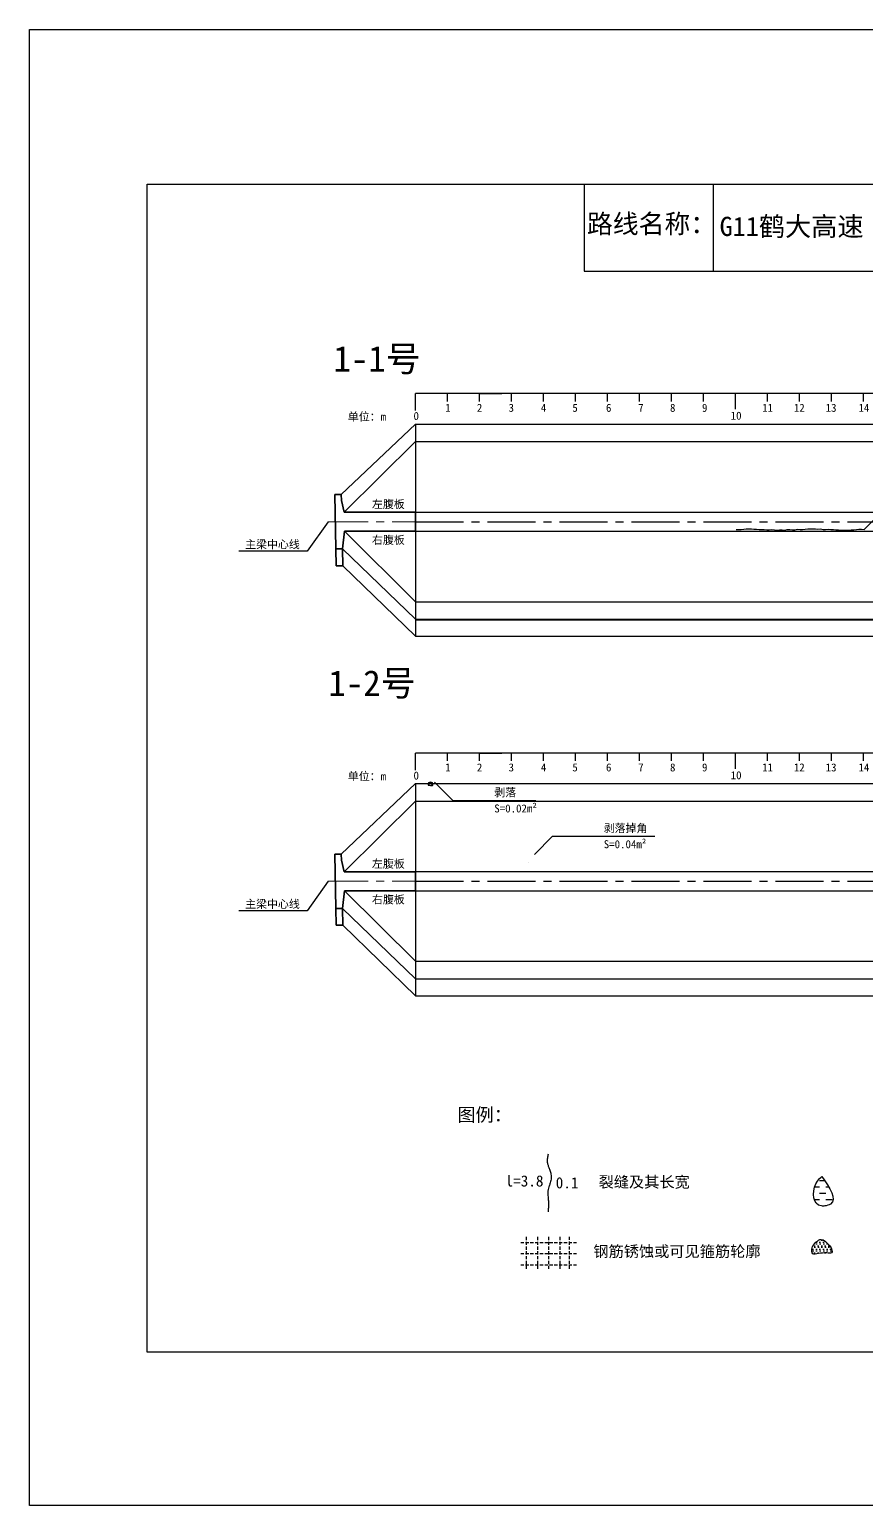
# Model space of a CAD drawing. Header units: millimetres. Extents: x -37 to 615, y -48 to 413.
# Drawn here: x -36.8 to 224.8, y -47.9 to 413.2 of the extents above; entities that cross this region are included whole.
import ezdxf

# ---------------------------------------------------------------- set-up
doc = ezdxf.new("R2010")
doc.units = ezdxf.units.MM
for name, pattern in [('CENTER', [2, 1.25, -0.25, 0.25, -0.25]), ('CENTER2', [1.125, 0.75, -0.125, 0.125, -0.125]), ('DASHED', [0.75, 0.5, -0.25])]:
    doc.linetypes.add(name, pattern=pattern)
for name, color, linetype in [('加固措施', 7, 'Continuous'), ('图层1', 7, 'Continuous'), ('病害', 5, 'Continuous'), ('轮廓', 3, 'Continuous')]:
    doc.layers.add(name, color=color, linetype=linetype)
doc.layers.add('虚线', color=7, linetype='Continuous', lineweight=30)
doc.styles.get("Standard").update_dxf_attribs({"font": ''})
doc.styles.add('汉字', font='')
doc.styles.get('Standard').set_extended_font_data('SimSun')
doc.styles.get('汉字').set_extended_font_data('SimSun')
pattern_1 = [(0, (-3997.7199, -288.9294), (0.55266586, 1.10533173), [0, -1.10533173])]
pattern_2 = [(0, (-6886.571, -700.7115), (0.55266586, 1.10533173), [0, -1.10533173])]
pattern_3 = [(0, (-3576.1421, -199.0757), (1.9895971, 1.9895971), [1.9895971, -1.9895971])]

# ---------------------------------------------------------------- blocks, each defined once
blk = doc.blocks.new('chi')
at = {"color": 0}
for p, q in [((1147.409, -3079.329), (1147.409, -3078.8)), ((1187.409, -3078.8), (1147.409, -3078.8)), ((1148.409, -3079.041), (1148.409, -3078.8)), ((1149.409, -3079.041), (1149.409, -3078.8)), ((1149.409, -3078.8), (1150.109, -3078.8)), ((1150.409, -3079.041), (1150.409, -3078.8)), ((1151.409, -3079.041), (1151.409, -3078.8)), ((1152.409, -3079.041), (1152.409, -3078.8)), ((1153.409, -3079.041), (1153.409, -3078.8)), ((1154.409, -3079.041), (1154.409, -3078.8)), ((1155.409, -3079.041), (1155.409, -3078.8)), ((1156.409, -3079.041), (1156.409, -3078.8)), ((1157.409, -3079.283), (1157.409, -3078.8)), ((1158.409, -3079.041), (1158.409, -3078.8)), ((1159.409, -3079.041), (1159.409, -3078.8)), ((1160.409, -3079.041), (1160.409, -3078.8)), ((1161.409, -3079.041), (1161.409, -3078.8)), ((1162.409, -3079.041), (1162.409, -3078.8)), ((1163.409, -3079.041), (1163.409, -3078.8)), ((1164.409, -3079.041), (1164.409, -3078.8)), ((1165.409, -3079.041), (1165.409, -3078.8)), ((1166.409, -3079.041), (1166.409, -3078.8)), ((1167.409, -3079.283), (1167.409, -3078.8)), ((1168.409, -3079.041), (1168.409, -3078.8)), ((1169.409, -3079.041), (1169.409, -3078.8)), ((1170.409, -3079.041), (1170.409, -3078.8)), ((1171.409, -3079.041), (1171.409, -3078.8)), ((1172.409, -3079.041), (1172.409, -3078.8)), ((1173.409, -3079.041), (1173.409, -3078.8)), ((1174.409, -3079.041), (1174.409, -3078.8)), ((1175.409, -3079.041), (1175.409, -3078.8)), ((1176.409, -3079.041), (1176.409, -3078.8)), ((1177.409, -3079.283), (1177.409, -3078.8)), ((1178.409, -3079.041), (1178.409, -3078.8)), ((1179.409, -3079.041), (1179.409, -3078.8)), ((1180.409, -3079.041), (1180.409, -3078.8)), ((1181.409, -3079.041), (1181.409, -3078.8)), ((1182.409, -3079.041), (1182.409, -3078.8)), ((1183.409, -3079.041), (1183.409, -3078.8)), ((1184.409, -3079.041), (1184.409, -3078.8)), ((1185.409, -3079.041), (1185.409, -3078.8)), ((1186.409, -3079.041), (1186.409, -3078.8)), ((1187.409, -3079.283), (1187.409, -3078.8))]:
    blk.add_line(p, q, dxfattribs=at)
for s, p in [('1', (1148.339, -3079.368)), ('2', (1149.328, -3079.368)), ('3', (1150.319, -3079.368)), ('4', (1151.329, -3079.368)), ('5', (1152.313, -3079.368)), ('6', (1153.363, -3079.368)), ('7', (1154.37, -3079.368)), ('8', (1155.363, -3079.368)), ('9', (1156.363, -3079.368)), ('11', (1158.242, -3079.368)), ('12', (1159.233, -3079.368)), ('13', (1160.227, -3079.368)), ('14', (1161.252, -3079.368)), ('15', (1162.233, -3079.368)), ('16', (1163.223, -3079.368)), ('17', (1164.224, -3079.368)), ('18', (1165.232, -3079.368)), ('19', (1166.238, -3079.368)), ('21', (1168.24, -3079.368)), ('22', (1169.264, -3079.368)), ('23', (1170.247, -3079.368)), ('24', (1171.24, -3079.368)), ('25', (1172.271, -3079.368)), ('26', (1173.258, -3079.368)), ('27', (1174.261, -3079.368)), ('28', (1175.236, -3079.368)), ('29', (1176.24, -3079.368)), ('31', (1178.261, -3079.368)), ('32', (1179.256, -3079.368)), ('33', (1180.243, -3079.368)), ('34', (1181.251, -3079.368)), ('35', (1182.269, -3079.368)), ('36', (1183.256, -3079.368)), ('37', (1184.269, -3079.368)), ('38', (1185.251, -3079.368)), ('39', (1186.242, -3079.368)), ('0', (1147.349, -3079.623)), ('10', (1157.259, -3079.613)), ('20', (1167.294, -3079.617)), ('30', (1177.262, -3079.613)), ('40', (1187.216, -3079.613))]:
    blk.add_text(s, height=0.25).set_placement(p)

msp = doc.modelspace()

# ---------------------------------------------------------------- hatches: boundary and pattern name
at = {"layer": '加固措施', "lineweight": -2}
h = msp.add_hatch(dxfattribs=at)
h.set_pattern_fill('DASH', color=256, scale=0.626645)
h.set_pattern_definition(pattern_3)
edge = h.paths.add_edge_path()
edge.add_spline(control_points=[(210.85, 54.88), (210.36, 54.45), (208.03, 52.39), (207.41, 44.9), (216.74, 46.23), (213.29, 51.3), (210.85, 54.88)], knot_values=[0, 0, 0, 0, 3.237042, 15.187225, 21.182779, 35.601669, 35.601669, 35.601669, 35.601669], degree=3, periodic=0)
h = msp.add_hatch(dxfattribs=at)
h.set_pattern_fill('DASH', color=256, scale=0.626645)
h.set_pattern_definition(pattern_3)
edge = h.paths.add_edge_path()
edge.add_spline(control_points=[(210.85, 54.88), (210.36, 54.45), (208.03, 52.39), (207.41, 44.9), (216.74, 46.23), (213.29, 51.3), (210.85, 54.88)], knot_values=[0, 0, 0, 0, 3.237042, 15.187225, 21.182779, 35.601669, 35.601669, 35.601669, 35.601669], degree=3, periodic=0)
h = msp.add_hatch(dxfattribs=at)
h.set_pattern_fill('DOTS', scale=0.696272)
h.set_pattern_definition(pattern_1)
edge = h.paths.add_edge_path()
edge.add_spline(control_points=[(210.19, 35.22), (209.15, 34.51), (207.68, 33.49), (207.52, 29.75), (211, 31.47), (215.72, 30.12), (212.21, 35.3), (210.31, 35.22), (210.19, 35.22)], knot_values=[0, 0, 0, 0, 5.205471, 7.397577, 12.944796, 16.169923, 23.88441, 24.400432, 24.400432, 24.400432, 24.400432], degree=3, periodic=0)
h = msp.add_hatch(dxfattribs=at)
h.set_pattern_fill('DOTS', scale=0.696272)
h.set_pattern_definition(pattern_1)
edge = h.paths.add_edge_path()
edge.add_spline(control_points=[(210.19, 35.22), (209.15, 34.51), (207.68, 33.49), (207.52, 29.75), (211, 31.47), (215.72, 30.12), (212.21, 35.3), (210.31, 35.22), (210.19, 35.22)], knot_values=[0, 0, 0, 0, 5.205471, 7.397577, 12.944796, 16.169923, 23.88441, 24.400432, 24.400432, 24.400432, 24.400432], degree=3, periodic=0)
at = {"layer": '病害', "lineweight": -2}
h = msp.add_hatch(dxfattribs=at)
h.set_pattern_fill('DOTS', color=4, scale=0.696272, style=0)
h.set_pattern_definition(pattern_2)
edge = h.paths.add_edge_path()
edge.add_spline(control_points=[(210.19, 35.22), (209.15, 34.51), (207.68, 33.49), (207.52, 29.75), (211, 31.47), (215.72, 30.12), (212.21, 35.3), (210.31, 35.22), (210.19, 35.22)], knot_values=[0, 0, 0, 0, 1.041094, 1.479515, 2.588959, 3.233985, 4.776882, 4.880086, 4.880086, 4.880086, 4.880086], degree=3, periodic=0)
h = msp.add_hatch(dxfattribs=at)
h.set_pattern_fill('DOTS', color=4, scale=0.696272, style=0)
h.set_pattern_definition(pattern_2)
edge = h.paths.add_edge_path()
edge.add_spline(control_points=[(210.19, 35.22), (209.15, 34.51), (207.68, 33.49), (207.52, 29.75), (211, 31.47), (215.72, 30.12), (212.21, 35.3), (210.31, 35.22), (210.19, 35.22)], knot_values=[0, 0, 0, 0, 1.041094, 1.479515, 2.588959, 3.233985, 4.776882, 4.880086, 4.880086, 4.880086, 4.880086], degree=3, periodic=0)

# ---------------------------------------------------------------- linework, layer by layer
at = {"color": 0, "linetype": 'ByBlock'}
for p, q in [((0, 364.85), (529.17, 364.85)), ((0, 0), (0, 364.85)), ((136.5, 364.85), (136.5, 337.72)), ((136.5, 337.72), (529.17, 337.72)), ((529.17, 0), (0, 0))]:
    msp.add_line(p, q, dxfattribs=at)
at = {"color": 0}
for p, q in [((60.65, 267.93), (83.82, 289.93)), ((83.82, 289.93), (83.82, 223.68)), ((83.82, 289.93), (483.82, 289.93)), ((61.57, 262.43), (83.82, 284.43)), ((56.57, 259.43), (49.96, 250.17)), ((83.82, 262.43), (483.82, 262.43)), ((61.64, 256.43), (83.82, 234.43)), ((83.82, 256.43), (483.82, 256.43)), ((49.96, 250.17), (28.63, 250.17)), ((60.99, 250.93), (83.82, 228.93)), ((61.09, 245.68), (83.82, 223.68)), ((83.82, 234.43), (483.82, 234.43)), ((83.82, 228.93), (483.82, 228.93)), ((83.82, 228.81), (483.82, 228.81)), ((83.82, 223.68), (483.82, 223.68)), ((60.65, 155.59), (83.82, 177.59)), ((83.82, 177.59), (83.82, 111.34)), ((83.82, 177.59), (483.82, 177.59)), ((61.57, 150.08), (83.82, 172.09)), ((83.82, 172.09), (483.82, 172.09)), ((83.82, 150.09), (483.82, 150.09)), ((56.57, 147.09), (49.96, 137.83)), ((61.64, 144.09), (83.82, 122.09)), ((83.82, 144.09), (483.82, 144.09)), ((60.99, 138.59), (83.82, 116.59)), ((49.96, 137.83), (28.63, 137.83)), ((61.09, 133.34), (83.82, 111.34)), ((83.82, 122.09), (483.82, 122.09)), ((83.82, 116.59), (483.82, 116.59)), ((83.82, 111.34), (483.82, 111.34))]:
    msp.add_line(p, q, dxfattribs=at)
msp.add_line((83.82, 284.43), (483.82, 284.43))
at = {"color": 1, "linetype": 'CENTER2', "ltscale": 20}
for p, q in [((83.82, 259.43), (483.82, 259.43)), ((83.82, 147.09), (483.82, 147.09))]:
    msp.add_line(p, q, dxfattribs=at)
at = {"color": 7}
for p, q in [((87.8, 177.41), (88.22, 177.4)), ((87.94, 177.89), (88.2, 177.67)), ((88.27, 177.04), (88.41, 177.22)), ((88.5, 177.97), (88.49, 177.67)), ((88.96, 177.89), (88.76, 177.63)), ((88.91, 177), (88.8, 177.22)), ((89.23, 177.38), (88.85, 177.44)), ((119, 153), (119, 153)), ((119, 153), (119, 153)), ((119, 153), (119, 153)), ((119, 153), (119, 153)), ((119, 153), (119, 153)), ((119, 153), (119, 153)), ((119, 153), (119, 153))]:
    msp.add_line(p, q, dxfattribs=at)
at = {"color": 1, "linetype": 'DASHED', "ltscale": 2}
for p, q in [((116.71, 34.25), (134.11, 34.25)), ((116.71, 34.25), (134.11, 34.25)), ((118.45, 35.99), (118.45, 25.55)), ((118.45, 35.99), (118.45, 25.55)), ((121.93, 35.99), (121.93, 25.55)), ((121.93, 35.99), (121.93, 25.55)), ((125.41, 35.99), (125.41, 25.55)), ((125.41, 35.99), (125.41, 25.55)), ((128.89, 35.99), (128.89, 25.55)), ((128.89, 35.99), (128.89, 25.55)), ((131.87, 36.02), (131.87, 25.57)), ((131.87, 36.02), (131.87, 25.57)), ((116.71, 30.77), (134.11, 30.77)), ((116.71, 30.77), (134.11, 30.77)), ((116.71, 27.29), (134.11, 27.29)), ((116.71, 27.29), (134.11, 27.29))]:
    msp.add_line(p, q, dxfattribs=at)
at = {"color": 3, "linetype": 'ByBlock'}
msp.add_lwpolyline([(-36.77, 413.19), (615.38, 413.19), (615.38, -47.93), (-36.77, -47.93)], close=True, dxfattribs=at)
at = {"color": 7}
for points in [[(224, 257), (229.66, 262.66), (256.66, 262.66)], [(184, 257.03), (184.8, 256.94), (185.6, 257.03), (186.4, 257.05), (187.2, 257.18), (188, 257.18), (188.8, 257.23), (189.6, 257.06), (190.4, 257.11), (191.2, 257.01), (192, 257.01), (192.8, 257.03), (193.6, 256.9), (194.4, 256.89), (195.2, 256.95), (196, 256.9), (196.8, 256.81), (197.6, 256.87), (198.4, 256.91), (199.2, 256.76), (200, 256.94), (200.8, 256.94), (201.6, 256.91), (202.4, 256.91), (203.2, 257.11), (204, 257.02), (204.8, 257.01), (205.6, 257.04), (206.4, 257.21), (207.2, 257.17), (208, 257.21), (208.8, 257.18), (209.6, 257.12), (210.4, 257.18), (211.2, 257.03), (212, 257.02), (212.8, 257.04), (213.6, 256.96), (214.4, 256.97), (215.2, 256.89), (216, 256.9), (216.8, 256.76), (217.6, 256.8), (218.4, 256.82), (219.2, 256.8), (220, 256.87), (220.8, 256.88), (221.6, 256.95), (222.4, 257.06), (223.2, 257.04), (224, 257)], [(88.61, 177.97), (88.4, 177.97), (88.18, 177.92), (87.94, 177.89), (87.8, 177.68), (87.8, 177.41), (87.83, 177.08), (87.99, 177.08), (88.56, 177), (88.91, 177), (89.13, 177.05), (89.21, 177.11), (89.23, 177.38), (89.23, 177.62), (89.13, 177.81), (88.96, 177.89), (88.83, 177.92), (88.61, 178)], [(89.8, 178), (95.46, 172.34), (121.46, 172.34)], [(121, 155.5), (126.66, 161.16), (158.66, 161.16)], [(119, 153), (119, 153), (119, 153), (119, 153), (119, 153), (119, 153), (119, 153), (119, 153), (119, 153), (119, 153), (119, 153), (119, 153), (119, 153), (119, 153), (119, 153), (119, 153), (119, 153), (119, 153)]]:
    msp.add_lwpolyline(points, dxfattribs=at)
at = {"lineweight": -2}
msp.add_open_spline([(210.19, 35.22), (209.15, 34.51), (207.68, 33.49), (207.52, 29.75), (211, 31.47), (215.72, 30.12), (212.21, 35.3), (210.31, 35.22), (210.19, 35.22)], degree=3, knots=[0, 0, 0, 0, 3.624423, 5.150725, 9.013098, 11.258664, 16.630045, 16.989336, 16.989336, 16.989336, 16.989336], dxfattribs=at)
msp.add_open_spline([(210.19, 35.22), (209.15, 34.51), (207.68, 33.49), (207.52, 29.75), (211, 31.47), (215.72, 30.12), (212.21, 35.3), (210.31, 35.22), (210.19, 35.22)], degree=3, knots=[0, 0, 0, 0, 3.624423, 5.150725, 9.013098, 11.258664, 16.630045, 16.989336, 16.989336, 16.989336, 16.989336], dxfattribs=at)
at = {"layer": '加固措施', "lineweight": -2}
msp.add_open_spline([(210.85, 54.88), (210.36, 54.45), (208.03, 52.39), (207.41, 44.9), (216.74, 46.23), (213.29, 51.3), (210.85, 54.88)], degree=3, knots=[0, 0, 0, 0, 2.028466, 9.51698, 13.274057, 22.309569, 22.309569, 22.309569, 22.309569], dxfattribs=at)
msp.add_open_spline([(210.85, 54.88), (210.36, 54.45), (208.03, 52.39), (207.41, 44.9), (216.74, 46.23), (213.29, 51.3), (210.85, 54.88)], degree=3, knots=[0, 0, 0, 0, 2.028466, 9.51698, 13.274057, 22.309569, 22.309569, 22.309569, 22.309569], dxfattribs=at)
at = {"layer": '图层1', "lineweight": -2}
msp.add_open_spline([(125.25, 61.82), (125.22, 61.61), (125.18, 61.39), (125.07, 60.75), (125.02, 60.35), (124.99, 59.78), (125, 59.6), (125.02, 59.31), (125.03, 59.21), (125.06, 59), (125.09, 58.89), (125.19, 58.51), (125.29, 58.21), (125.54, 57.57), (125.69, 57.22), (125.96, 56.46), (126.09, 56.04), (126.21, 55.34), (126.24, 55.06), (126.25, 54.51), (126.23, 54.25), (126.16, 53.74), (126.11, 53.5), (126, 53.03), (125.93, 52.81), (125.76, 52.25), (125.64, 51.93), (125.45, 51.33), (125.36, 51.04), (125.27, 50.66), (125.24, 50.54), (125.21, 50.32), (125.2, 50.23), (125.18, 50.03), (125.17, 49.92), (125.17, 49.54), (125.18, 49.25), (125.23, 48.62), (125.27, 48.29), (125.33, 47.7), (125.35, 47.46), (125.38, 47), (125.39, 46.78), (125.4, 46.36), (125.4, 46.16), (125.39, 45.54), (125.37, 45.14), (125.32, 44.45), (125.3, 44.15), (125.27, 43.85)], degree=3, knots=[0, 0, 0, 0, 0.93103, 0.93103, 2.904338, 2.904338, 3.933552, 3.933552, 4.598026, 4.598026, 5.2625, 5.2625, 6.799065, 6.799065, 8.335629, 8.335629, 9.872194, 9.872194, 10.744529, 10.744529, 11.616864, 11.616864, 12.4892, 12.4892, 13.361535, 13.361535, 14.755665, 14.755665, 16.149795, 16.149795, 16.835641, 16.835641, 17.410365, 17.410365, 17.98509, 17.98509, 19.45733, 19.45733, 20.929571, 20.929571, 21.910052, 21.910052, 22.722819, 22.722819, 23.535585, 23.535585, 25.161117, 25.161117, 26.428502, 26.428502, 26.428502, 26.428502], dxfattribs=at)
msp.add_open_spline([(125.25, 61.82), (125.22, 61.61), (125.18, 61.39), (125.07, 60.75), (125.02, 60.35), (124.99, 59.78), (125, 59.6), (125.02, 59.31), (125.03, 59.21), (125.06, 59), (125.09, 58.89), (125.19, 58.51), (125.29, 58.21), (125.54, 57.57), (125.69, 57.22), (125.96, 56.46), (126.09, 56.04), (126.21, 55.34), (126.24, 55.06), (126.25, 54.51), (126.23, 54.25), (126.16, 53.74), (126.11, 53.5), (126, 53.03), (125.93, 52.81), (125.76, 52.25), (125.64, 51.93), (125.45, 51.33), (125.36, 51.04), (125.27, 50.66), (125.24, 50.54), (125.21, 50.32), (125.2, 50.23), (125.18, 50.03), (125.17, 49.92), (125.17, 49.54), (125.18, 49.25), (125.23, 48.62), (125.27, 48.29), (125.33, 47.7), (125.35, 47.46), (125.38, 47), (125.39, 46.78), (125.4, 46.36), (125.4, 46.16), (125.39, 45.54), (125.37, 45.14), (125.32, 44.45), (125.3, 44.15), (125.27, 43.85)], degree=3, knots=[0, 0, 0, 0, 0.93103, 0.93103, 2.904338, 2.904338, 3.933552, 3.933552, 4.598026, 4.598026, 5.2625, 5.2625, 6.799065, 6.799065, 8.335629, 8.335629, 9.872194, 9.872194, 10.744529, 10.744529, 11.616864, 11.616864, 12.4892, 12.4892, 13.361535, 13.361535, 14.755665, 14.755665, 16.149795, 16.149795, 16.835641, 16.835641, 17.410365, 17.410365, 17.98509, 17.98509, 19.45733, 19.45733, 20.929571, 20.929571, 21.910052, 21.910052, 22.722819, 22.722819, 23.535585, 23.535585, 25.161117, 25.161117, 26.428502, 26.428502, 26.428502, 26.428502], dxfattribs=at)
at = {"layer": '病害', "color": 5}
for p, q in [((136.5, 364.85), (136.5, 337.72)), ((136.5, 337.72), (386.58, 337.72))]:
    msp.add_line(p, q, dxfattribs=at)
at = {"layer": '病害', "color": 0}
msp.add_line((176.83, 364.85), (176.83, 337.72), dxfattribs=at)
at = {"layer": '虚线', "linetype": 'CENTER', "lineweight": 18, "ltscale": 10}
for p, q in [((56.57, 259.43), (83.82, 259.43)), ((56.57, 147.09), (83.82, 147.09))]:
    msp.add_line(p, q, dxfattribs=at)
at = {"layer": '轮廓', "color": 5, "lineweight": 35}
for p, q in [((58.99, 250.93), (58.65, 267.93)), ((58.65, 267.93), (60.65, 267.93)), ((60.69, 266.05), (60.65, 267.93)), ((61.57, 262.43), (60.69, 266.05)), ((83.82, 262.43), (61.57, 262.43)), ((83.82, 256.43), (83.82, 262.43)), ((60.99, 250.93), (61.63, 256.43)), ((83.82, 256.43), (61.63, 256.43)), ((58.99, 250.93), (60.99, 250.93)), ((59.09, 245.68), (58.99, 250.93)), ((61.09, 245.68), (60.99, 250.93)), ((59.09, 245.68), (61.09, 245.68)), ((58.99, 138.59), (58.65, 155.59)), ((58.65, 155.59), (60.65, 155.59)), ((60.69, 153.71), (60.65, 155.59)), ((61.57, 150.08), (60.69, 153.71)), ((83.82, 150.08), (61.57, 150.08)), ((83.82, 144.08), (83.82, 150.08)), ((60.99, 138.59), (61.63, 144.09)), ((83.82, 144.09), (61.63, 144.09)), ((58.99, 138.59), (60.99, 138.59)), ((59.09, 133.34), (58.99, 138.59)), ((61.09, 133.34), (60.99, 138.59)), ((59.09, 133.34), (61.09, 133.34))]:
    msp.add_line(p, q, dxfattribs=at)

# ---------------------------------------------------------------- block references
at = {"color": 0, "xscale": 9.999999999994273, "yscale": 9.999999999994273, "zscale": 9.999999999994273}
for p in [(-11390.27, 31087.43), (-11390.27, 30975.09)]:
    msp.add_blockref('chi', p, dxfattribs=at)

# ---------------------------------------------------------------- texts
for s, p in [('单位：m', (62.7, 290.99)), ('左腹板', (70.24, 263.64)), ('主梁中心线', (30.63, 251.08)), ('右腹板', (70.24, 252.47)), ('单位：m', (62.7, 178.65)), ('左腹板', (70.24, 151.3)), ('右腹板', (70.24, 140.13)), ('主梁中心线', (30.63, 138.73))]:
    msp.add_text(s, height=2.5).set_placement(p)
at = {"color": 7}
for s, p in [('剥落', (108.46, 173.59)), ('S=0.02m²', (108.46, 168.59)), ('剥落掉角', (142.66, 162.41)), ('S=0.04m²', (142.66, 157.41))]:
    msp.add_text(s, height=2.5, dxfattribs=at).set_placement(p)
at = {"linetype": 'ByBlock', "attachment_point": 1, "style": '汉字'}
for s, insert, char_height, width in [('{\\C0;G11鹤大高速}', (178.87, 354.68), 6, 62.8604), ('{\\C0;1-1号}', (58.2, 314.34), 8, 49.3496), ('{\\C0;1-2号}', (56.63, 213.01), 8, 49.3496)]:
    msp.add_mtext(s, dxfattribs=dict(at, insert=insert, char_height=char_height, width=width))
at = {"layer": '图层1', "style": '汉字'}
msp.add_text('路线名称：', height=5.918, dxfattribs=at).set_placement((137.42, 349.54))
at = {"layer": '图层1', "lineweight": -2, "attachment_point": 1}
for s, insert, char_height in [('图例：', (96.91, 76.23), 4.178), ('图例：', (96.91, 76.23), 4.178), ('l=3.8', (111.98, 55.21), 3.481), ('l=3.8', (111.98, 55.21), 3.481), ('裂缝及其长宽', (141.05, 54.88), 3.481), ('裂缝及其长宽', (141.05, 54.88), 3.481), ('0.1', (127.65, 54.63), 3.481), ('0.1', (127.65, 54.63), 3.481), ('钢筋锈蚀或可见箍筋轮廓', (139.42, 33.21), 3.4814), ('钢筋锈蚀或可见箍筋轮廓', (139.42, 33.21), 3.4814)]:
    msp.add_mtext(s, dxfattribs=dict(at, insert=insert, char_height=char_height))

doc.saveas('drawing.dxf')
